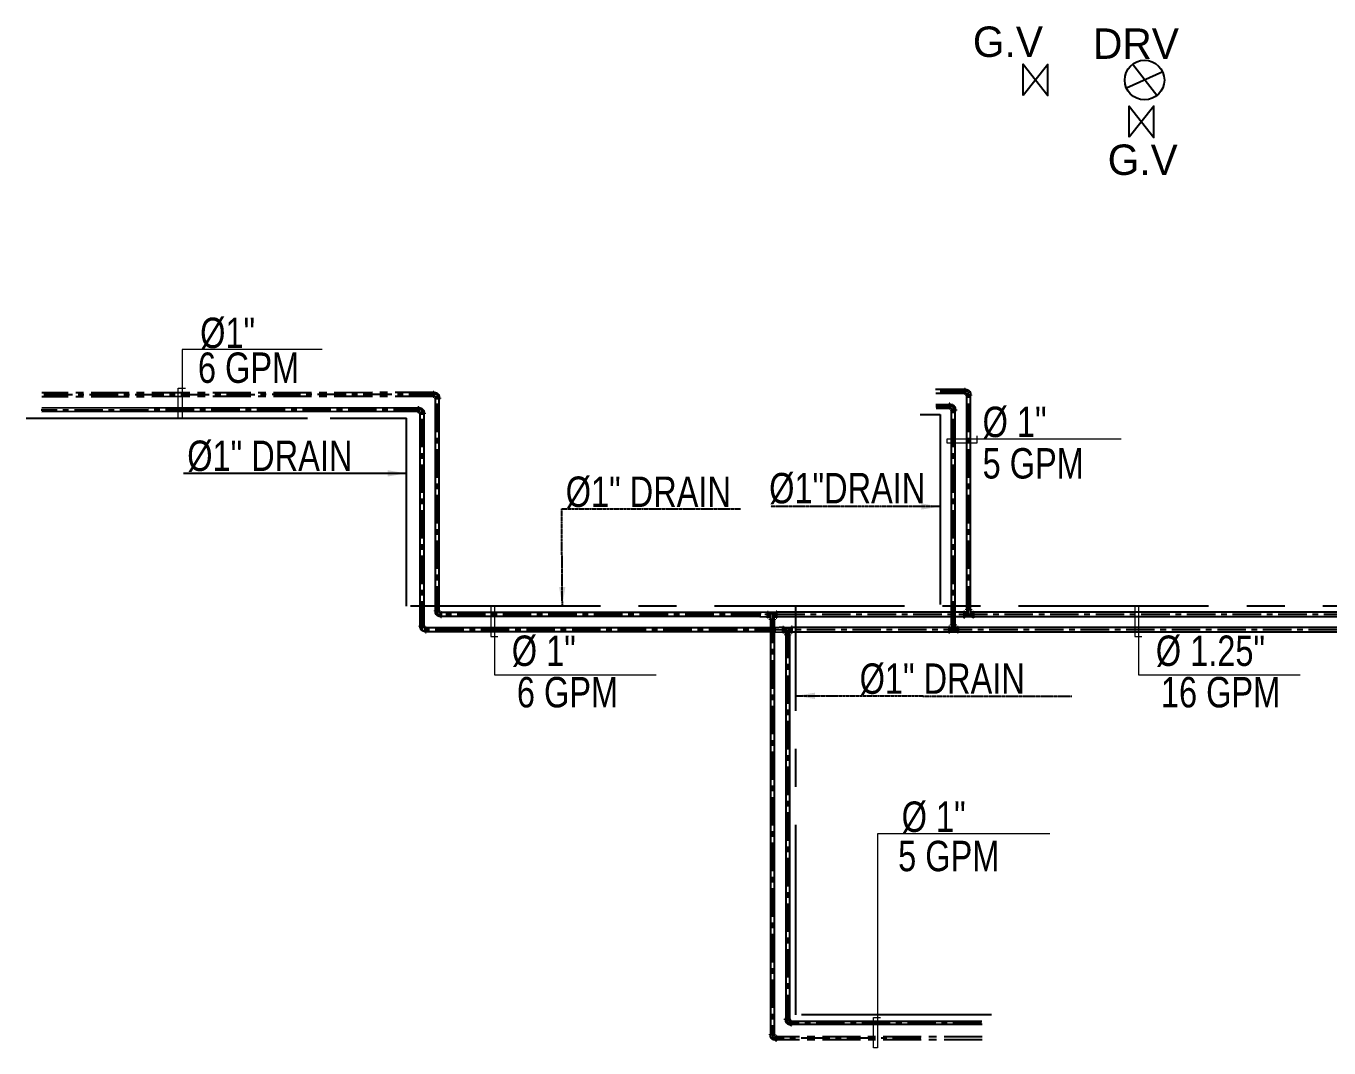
# Model space of a CAD drawing. Header units: millimetres. Extents: x -21221 to 1625077, y -149981 to 356550.
# Drawn here: x 1016526 to 1025095, y 210417 to 217138 of the extents above; entities that cross this region are included whole.
import ezdxf

# ---------------------------------------------------------------- set-up
doc = ezdxf.new("R2010")
doc.units = ezdxf.units.MM
doc.header["$LTSCALE"] = 1000
doc.header["$MEASUREMENT"] = 0
doc.linetypes.add('CENTER', pattern=[2, 1.25, -0.25, 0.25, -0.25])
doc.linetypes.add('CENTERX2', pattern=[4, 2.5, -0.5, 0.5, -0.5])
doc.layers.get('0').update_dxf_attribs({"linetype": 'CONTINUOUS'})
for name, color, linetype in [('12-RETURN-PIPE', 12, 'CONTINUOUS'), ('40-SUPPLY-PIPE', 40, 'CONTINUOUS'), ('44-DRAIN', 44, 'CENTER'), ('DIM-DPME-1-50', 10, 'CONTINUOUS')]:
    doc.layers.add(name, color=color, linetype=linetype)
doc.styles.add('DIM-DPME-1-50', font='romans.shx')
doc.styles.add('STANCIL', font='stencil.shx', dxfattribs={"height": 0.2})
doc.styles.add('STENCIL', font='stencil.shx')
doc.dimstyles.new('ARROW', dxfattribs={"dimscale": 0, "dimtxt": 125, "dimasz": 125, "dimexe": 20, "dimexo": 20, "dimgap": 15, "dimtad": 1, "dimdec": 0, "dimzin": 1, "dimdsep": 46, "dimtxsty": 'DIM-DPME-1-50', "dimblk": 'DIM-DPME-1-50', "dimcen": 1.25, "dimdle": 250, "dimclrd": 33, "dimclre": 33, "dimclrt": 4, "dimadec": 0, "dimazin": 2, "dimtfac": 1, "dimtdec": 0, "dimtmove": 0, "dimatfit": 3, "dimfxl": 1, "dimtolj": 1, "dimtzin": 0, "dimarcsym": 0})

# ---------------------------------------------------------------- blocks, each defined once
blk = doc.blocks.new('DIM-DPME-1-50')
at = {"layer": 'DIM-DPME-1-50', "color": 4}
blk.add_line((0, 100.001), (0, -100.001), dxfattribs=at)
at = {"layer": 'DIM-DPME-1-50', "color": 5}
blk.add_line((70.711, 70.711), (-70.711, -70.711), dxfattribs=at)
at = {"layer": 'DIM-DPME-1-50'}
blk.add_line((100.001, 0), (-100.001, 0), dxfattribs=at)
blk = doc.blocks.new('TTT20')
for p, q in [((-23, 32), (-27, 32)), ((-27, 32), (-27, -4)), ((-23, -4), (-23, 32)), ((-10.4, 27.9), (-23, 27.9)), ((16.8, 0, -23.6), (-23, 0, -23.6)), ((23, 0), (-23, 0)), ((-14.4, 41.1), (-14.4, 45.1)), ((-14.4, 45.1), (13.6, 45.1)), ((13.6, 41.1), (-14.4, 41.1)), ((-10.4, 41.1), (-10.4, 15.4)), ((9.6, 41.1), (9.6, 15.4)), ((19.5, 27.9, -23.6), (9.6, 27.9, -23.6)), ((23, 27.9), (13.1, 27.9)), ((13.6, 45.1), (13.6, 41.1)), ((23, 32), (27, 32)), ((23, -4), (23, 32)), ((27, 32), (27, -4)), ((-27, -4), (-23, -4)), ((27, -4), (23, -4))]:
    blk.add_line(p, q)
at = {"extrusion": (0, 0, -1)}
for major_axis, ratio, start_param, end_param in [((-9.9, -9.9), 1, 3.151797, 7.843777), ((-7.07, 7.07), 0.999999, 2.356194, 5.497791)]:
    blk.add_ellipse((-0.4, 15.4), major_axis=major_axis, ratio=ratio, start_param=start_param, end_param=end_param, dxfattribs=at)
blk = doc.blocks.new('EL-90-25mm')
at = {"ltscale": 0.019}
for p, q in [((-27.6, -17.5, -41.1), (-27.6, 17.5)), ((-22.6, 17.5), (-27.6, 17.5)), ((-22.6, -17.5, -41.1), (-22.6, 17.5)), ((-17.6, 12.5, -41.1), (-22.6, 12.5)), ((-17.5, 27.3, -14.5), (17.5, 27.3, -14.5)), ((-17.5, 22.3, -14.5), (-17.5, 27.3, -14.5)), ((-17.5, 22.3, -14.5), (17.5, 22.3, -14.5)), ((-12.5, 17.3, -14.5), (-12.5, 22.3, -14.5)), ((12.5, 17.5, 200731.6), (12.5, 22.3, -64.5)), ((17.5, 22.3, -14.5), (17.5, 27.3, -14.5)), ((-22.6, -17.5, -41.1), (-27.6, -17.5, -41.1))]:
    blk.add_line(p, q, dxfattribs=at)
blk.add_line((-18.5, -12.5, -32.2), (-22.6, -12.5, -41.1))
for centre, radius, start, end in [((-17.8, 17.8, 401495.4), 30.3, 268.70927, 359.54289), ((-17.8, 17.8, -14.5), 5.3, 271.57292, 354.05485)]:
    blk.add_arc(centre, radius, start, end, dxfattribs=at)

msp = doc.modelspace()

# ---------------------------------------------------------------- linework, layer by layer
at = {"layer": '12-RETURN-PIPE'}
for p, q in [((1023962.5, 216680.7), (1023802.9, 216888.4)), ((1024001.7, 216837.3), (1023763.1, 216729.3))]:
    msp.add_line(p, q, dxfattribs=at)
at = {"layer": '12-RETURN-PIPE', "linetype": 'CENTERX2', "ltscale": 0.1}
for p, q in [((1022697.6, 214747.6, -521.2), (1022508.3, 214747.6, -521.2)), ((1019203.7, 214702.8, -198083.1), (1016630.1, 214700.1, -521.2)), ((1019203.7, 214727.8, -198083.1), (1016630.5, 214725.1, -521.2)), ((1022697.6, 214722.6, -521.2), (1022510.7, 214722.6, -521.2)), ((1022712.8, 214712.7), (1022712.8, 214713)), ((1022737.8, 214712.7), (1022737.8, 214713)), ((1022813.5, 210491.6, -82180.8), (1021461.4, 210491.6, 192123.9)), ((1022813.8, 210471.6, -82370.6), (1021461.4, 210471.6, 192121.4))]:
    msp.add_line(p, q, dxfattribs=at)
at = {"layer": '12-RETURN-PIPE', "color": 9, "linetype": 'CENTER', "ltscale": 0.15}
for p, q in [((1022725.3, 214735.1, -521.2), (1022510.5, 214735.1, -521.2)), ((1022725.3, 213267.8), (1022725.3, 214735.1)), ((1019231.4, 214715.3, -198083.1), (1016625.9, 214712.6, -521.2)), ((1019231.4, 213267.8, -198083.1), (1019231.4, 214715.3, -198083.1)), ((1032148.6, 213267.8, -10443.5), (1019231.4, 213267.8, 197540)), ((1021434.6, 213267.8, 197561.9), (1021434.6, 210481.6, 197561.9)), ((1022412, 210481.6), (1021434.6, 210481.6, 197561.9))]:
    msp.add_line(p, q, dxfattribs=at)
at = {"layer": '12-RETURN-PIPE', "linetype": 'Continuous', "ltscale": 0.1}
for p, q in [((1019218.9, 213294.3, -198083.1), (1019218.9, 214688, -198083.1)), ((1019243.9, 213294.3, -198083.1), (1019243.9, 214688, -198083.1)), ((1022712.8, 213303.5), (1022712.8, 214707.7)), ((1022737.8, 213303.5), (1022737.8, 214707.7)), ((1021353.3, 213280.3, 154453.6), (1019258.3, 213280.3, 83894.6)), ((1021402.5, 213283.9, 197534.9), (1021353.2, 213280.3, 197561.9)), ((1021353.3, 213280.3, 197561.9), (1021353.2, 213255.3, 197561.9)), ((1022694.6, 213283.8, 286439.4), (1021465.1, 213283.8, 341181.2)), ((1027706.9, 213283.8, 63279.3), (1022756.6, 213283.8, 283681.4)), ((1021353.2, 213255.3, 154450.7), (1019258.3, 213255.3, 83894.6)), ((1021353.2, 213255.3, 197561.9), (1021403.2, 213251.9, 197561.9)), ((1021422.1, 213232.2, 197561.9), (1021422.1, 210508, 197561.9)), ((1021447.1, 213232.2, 197561.9), (1021447.1, 210508, 197561.9)), ((1022694.6, 213251.8, 286439.4), (1021465.1, 213251.8, 341181.2)), ((1027706.9, 213251.8, 63279.3), (1022756.6, 213251.8, 283681.4))]:
    msp.add_line(p, q, dxfattribs=at)
at = {"layer": '12-RETURN-PIPE', "elevation": 0}
msp.add_lwpolyline([(1023083.8, 216682.2), (1023083.9, 216887.4), (1023245.3, 216681.1), (1023245.4, 216886.3), (1023083.8, 216682.2)], dxfattribs=at)
at = {"layer": '12-RETURN-PIPE', "linetype": 'ByBlock'}
msp.add_circle((1023882.4, 216783.3, 0), 130.2, dxfattribs=at)
at = {"layer": '40-SUPPLY-PIPE'}
for p, q in [((1022597.6, 214647.4, 14.5), (1022510.6, 214647.4, 14.5)), ((1019103.7, 214602.8, -198083.1), (1016630.4, 214600.1, -521.2)), ((1019103.7, 214627.8, -198083.1), (1016630.8, 214625.1, -521.2)), ((1019118.9, 213194.3, -198083.1), (1019118.9, 214588, -198083.1)), ((1019143.9, 213194.3, -198083.1), (1019143.9, 214588, -198083.1)), ((1022597.6, 214622.4, 14.5), (1022511.3, 214622.4, 14.5)), ((1022612.8, 213203.5), (1022612.8, 214610.5)), ((1022637.8, 213203.5), (1022637.8, 214610.5)), ((1021453.6, 213180.3), (1019158.3, 213180.3)), ((1021453.6, 213155.3), (1019158.3, 213155.3)), ((1021502.9, 213183.9), (1021453.6, 213180.3, 27)), ((1021453.6, 213155.3, 27), (1021453.6, 213180.3, 27)), ((1021453.6, 213155.3, 27), (1021503.6, 213151.9, 27)), ((1021522.1, 213132.2), (1021522.1, 210608)), ((1021547.1, 213132.2), (1021547.1, 210608)), ((1022594.8, 213183.8), (1021565.5, 213183.8)), ((1022594.8, 213151.8), (1021565.5, 213151.8)), ((1027606.9, 213183.8), (1022656.8, 213183.8)), ((1027606.9, 213151.8), (1022656.8, 213151.8)), ((1022813.2, 210591.6), (1021561.4, 210591.6)), ((1022813.5, 210571.6), (1021561.4, 210571.6))]:
    msp.add_line(p, q, dxfattribs=at)
at = {"layer": '40-SUPPLY-PIPE', "color": 9, "linetype": 'CENTER', "ltscale": 0.15}
for p, q in [((1019131.4, 214615.3, -198083.1), (1016626.2, 214612.6, -521.2)), ((1019131.4, 213167.8, -198083.1), (1019131.4, 214615.3, -198083.1)), ((1022625.3, 214634.9, 14.5), (1022509.1, 214634.9, 14.5)), ((1022625.3, 213167.8), (1022625.3, 214634.9)), ((1021504.5, 213167.8), (1019131.4, 213167.8)), ((1021534.6, 213167.8), (1021534.6, 210581.6)), ((1032048.6, 213167.8), (1021566.4, 213167.8)), ((1022810, 210581.6), (1021534.6, 210581.6))]:
    msp.add_line(p, q, dxfattribs=at)
at = {"layer": '40-SUPPLY-PIPE', "elevation": 0}
msp.add_lwpolyline([(1023782.2, 216407.1), (1023782.2, 216612.4), (1023943.7, 216406.1), (1023943.7, 216611.3), (1023782.2, 216407.1)], dxfattribs=at)
at = {"layer": '40-SUPPLY-PIPE', "color": 33, "lineweight": 15}
for points, elevation in [([(1018472.7, 215012.1), (1017552.7, 215012.1), (1017552.7, 214557.7), (1017527, 214557.7), (1017527, 214757.7), (1017573.9, 214757.7)], -198083.1), ([(1023728, 214422.3), (1022581.3, 214422.3), (1022581.3, 214396.5), (1022781.3, 214396.5), (1022781.3, 214443.4)], 4.4)]:
    msp.add_lwpolyline(points, dxfattribs=dict(at, elevation=elevation))
for points in [[(1020671.2, 212868.2), (1019608.6, 212868.2), (1019608.6, 213322.7), (1019582.8, 213322.7), (1019582.8, 213122.7), (1019629.8, 213122.7)], [(1024906.8, 212868.2), (1023844.3, 212868.2), (1023844.3, 213322.7), (1023818.5, 213322.7), (1023818.5, 213122.7), (1023865.4, 213122.7)], [(1023259.5, 211825.6), (1022125.5, 211825.6), (1022125.5, 210417.5), (1022099.8, 210417.5), (1022099.8, 210617.5), (1022146.7, 210617.5)]]:
    msp.add_lwpolyline(points, dxfattribs=at)
at = {"layer": '44-DRAIN'}
for p, q in [((1022406.7, 214583.1), (1022538.8, 214583.1)), ((1022406.7, 214583.1), (1022538.8, 214583.1)), ((1022538.8, 214583.1), (1022538.8, 213323.7)), ((1022538.8, 214583.1), (1022538.8, 213323.7)), ((1016526.3, 214559.1), (1019029.4, 214559.1)), ((1017126.3, 214559.1), (1019029.4, 214559.1)), ((1019029.4, 213323.7, 197561.4), (1019029.4, 214559.1, 197145.8)), ((1019029.4, 213323.7, 197561.4), (1019029.4, 214559.1, 197145.8)), ((1032304, 213323.7), (1019029.4, 213323.7, -9520.2)), ((1019029.4, 213323.7, -9520.2), (1019029.4, 213323.7, -9520.2)), ((1032304, 213323.7), (1019029.4, 213323.7, -9520.2)), ((1019029.4, 213323.7, -9520.2), (1019029.4, 213323.7, -9520.2)), ((1021589.1, 210634.4, 132625.2), (1021588.9, 213323.7, -7684.6)), ((1021589.1, 210634.4, 132625.2), (1021588.9, 213323.7, -7684.6)), ((1022875.2, 210634.4), (1021589.1, 210634.4)), ((1022875.2, 210634.4), (1021589.1, 210634.4))]:
    msp.add_line(p, q, dxfattribs=at)

# ---------------------------------------------------------------- block references
at = {"layer": '12-RETURN-PIPE', "linetype": 'CENTERX2', "ltscale": 0.1, "xscale": -1.003838475910015, "yscale": 1.003838475968223, "rotation": 180}
for p, zscale in [((1019231.4, 214715.3, -198062.5), 1.003838475910014), ((1022725.3, 214735.1, -500.5), 1.003838475906832)]:
    msp.add_blockref('EL-90-25mm', p, dxfattribs=dict(at, zscale=zscale))
at = {"layer": '12-RETURN-PIPE', "linetype": 'Continuous', "ltscale": 0.1, "xscale": -0.9701294352998956, "yscale": 0.9701294353581033, "zscale": 0.9701294352707917}
msp.add_blockref('EL-90-25mm', (1019231.4, 213267.8, -198083.1), dxfattribs=at)
at = {"layer": '12-RETURN-PIPE', "linetype": 'Continuous', "ltscale": 0.1, "xscale": 1.145513238036073, "yscale": 1.145513238036073, "zscale": 1.145513238036365, "rotation": 180}
msp.add_blockref('TTT20', (1021434.1, 213283.8, 197561.9), dxfattribs=at)
at = {"layer": '12-RETURN-PIPE', "linetype": 'CENTERX2', "ltscale": 0.1}
for name, p, xscale, yscale, zscale in [('TTT20', (1022725.6, 213251.8, 197561.9), 1.145513238036073, 1.145513238036073, 1.145513238036365), ('EL-90-25mm', (1021434.6, 210481.6, 197561.9), -0.9701294352998956, 0.9701294353581033, 0.9701294352998956)]:
    msp.add_blockref(name, p, dxfattribs=dict(at, xscale=xscale, yscale=yscale, zscale=zscale))
at = {"layer": '40-SUPPLY-PIPE', "rotation": 180}
for name, p, xscale, yscale, zscale in [('EL-90-25mm', (1022625.3, 214637.9, 14.5), -1.003838475910015, 1.003838475968223, 1.003838475910014), ('EL-90-25mm', (1019131.4, 214615.3, -198068.6), -1.003838475910015, 1.003838475968223, 1.003838475910014), ('TTT20', (1021534.5, 213183.8, 27), 1.145513238036073, 1.145513238036073, 1.145513238036365)]:
    msp.add_blockref(name, p, dxfattribs=dict(at, xscale=xscale, yscale=yscale, zscale=zscale))
at = {"layer": '40-SUPPLY-PIPE'}
for name, p, xscale, yscale, zscale in [('EL-90-25mm', (1019131.4, 213167.8, 41597.5), -0.9701294352998956, 0.9701294353581033, 0.970129435263516), ('TTT20', (1022625.8, 213151.8), 1.145513238036073, 1.145513238036073, 1.145513238036365), ('EL-90-25mm', (1021534.6, 210581.6), -0.9701294352998956, 0.9701294353581033, 0.9701294352707917)]:
    msp.add_blockref(name, p, dxfattribs=dict(at, xscale=xscale, yscale=yscale, zscale=zscale))

# ---------------------------------------------------------------- texts
at = {"layer": '40-SUPPLY-PIPE', "color": 4, "style": 'STANCIL'}
for s, p in [('G.V', (1022753.4, 216935.4, 0)), ('DRV', (1023543.6, 216922.7))]:
    msp.add_text(s, height=200, rotation=0.01038, dxfattribs=at).set_placement(p)
at = {"layer": '40-SUPPLY-PIPE', "color": 4, "extrusion": (6.65261e-05, -9.49247e-06, 1), "style": 'STANCIL'}
msp.add_text('G.V', height=200, rotation=0.01038, dxfattribs=at).set_placement((1023640.1, 216159.3, 66.3))
at = {"layer": '40-SUPPLY-PIPE', "color": 4, "ltscale": 0.001, "style": 'STENCIL', "width": 0.8}
for s, p in [('%%C1"', (1017671.2, 215020.7, -198083.1)), ('6 GPM', (1017656.7, 214791.6, -198083.1)), ('%%C 1"', (1022817.2, 214435.1, 4.4)), ('%%C1" DRAIN', (1017586.4, 214212.2, -66.1)), ('5 GPM', (1022817.2, 214162.5, 4.4)), ('%%C 1"', (1019720.9, 212929.9, 0)), ('%%C 1.25"', (1023956.5, 212929.9, 0)), ('6 GPM', (1019754.3, 212657.3, 0)), ('16 GPM', (1023990, 212657.3, 0)), ('%%C 1"', (1022285, 211838.4, 0)), ('5 GPM', (1022261.8, 211580, 0))]:
    msp.add_text(s, height=200, dxfattribs=at).set_placement(p)
at = {"layer": '44-DRAIN', "color": 4, "ltscale": 0.001, "style": 'STENCIL', "width": 0.8}
for s, p in [('%%C1" DRAIN', (1020075.5, 213975.8, -66.1)), ('%%C1" DRAIN', (1020075.5, 213975.8, -66.1)), ('%%C1"DRAIN', (1021413.4, 213999.3, 66.1)), ('%%C1" DRAIN', (1022008.5, 212746.5, -66.1))]:
    msp.add_text(s, height=200, dxfattribs=at).set_placement(p)

# ---------------------------------------------------------------- leaders
at = {"layer": '40-SUPPLY-PIPE', "color": 4, "ltscale": 0.001}
msp.add_leader([(1019029.4, 214196.5), (1018732.2, 214196.5), (1017562.2, 214196.5)], dimstyle='ARROW', override={"dimscale": 1}, dxfattribs=at)
at = {"layer": '44-DRAIN', "ltscale": 0.001}
for points in [[(1020053.5, 213323.7), (1020048.9, 213963.4), (1021226.1, 213963.4)], [(1022538.8, 213978.4, 132.3), (1022243.4, 213978.4, 132.3), (1021424.1, 213978.4, 132.3)], [(1022538.8, 213978.4, 132.3), (1022243.4, 213978.4, 132.3), (1021424.1, 213978.4, 132.3)], [(1021589, 212733.4), (1023404.2, 212730.8)], [(1021589, 212733.4), (1023404.2, 212730.8)]]:
    msp.add_leader(points, dimstyle='ARROW', override={"dimscale": 1}, dxfattribs=at)

doc.saveas('drawing.dxf')
